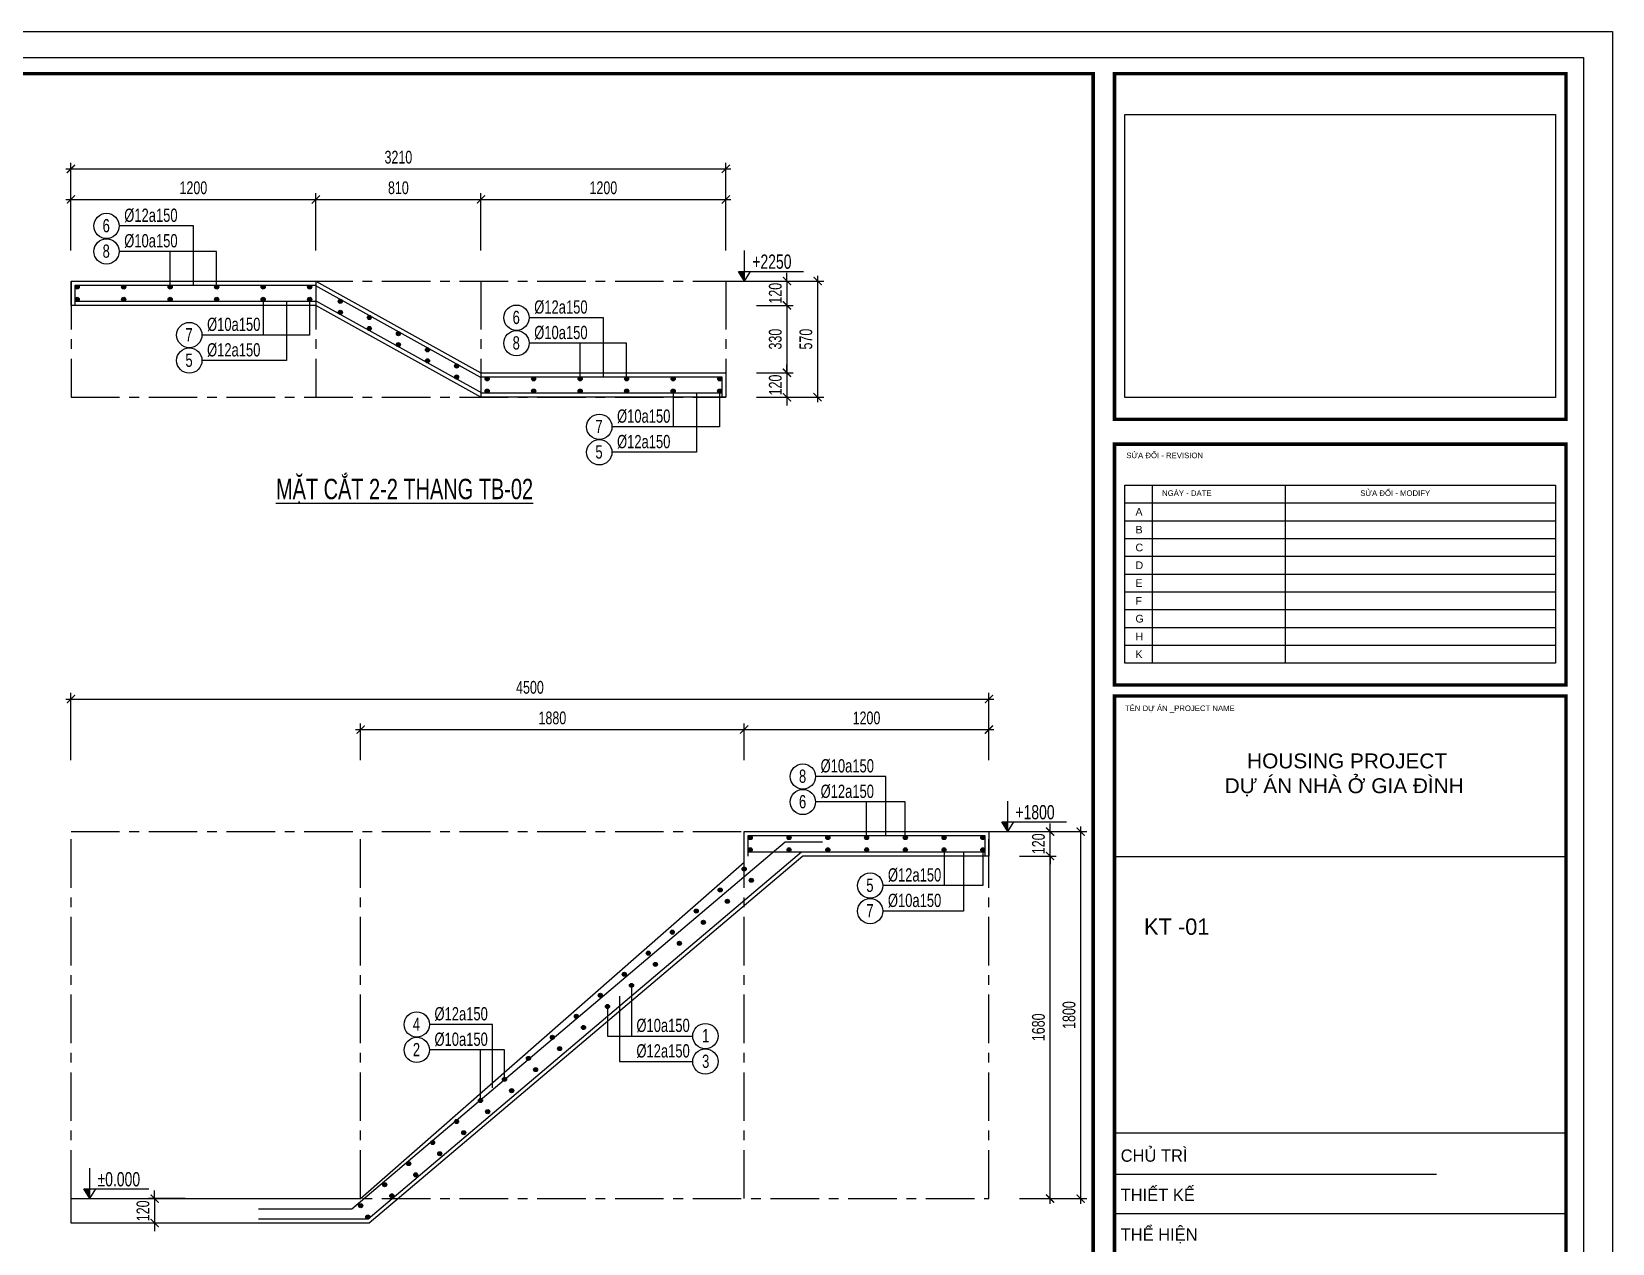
# Model space of a CAD drawing. Header units: inches. Extents: x 442278 to 842836, y -356313 to 59457.
# Drawn here: x 596979 to 604728, y -255300 to -249358 of the extents above; entities that cross this region are included whole.
import ezdxf
from ezdxf.enums import TextEntityAlignment as Align

# ---------------------------------------------------------------- set-up
doc = ezdxf.new("R2010")
doc.units = ezdxf.units.IN
doc.header["$LTSCALE"] = 250
doc.header["$MEASUREMENT"] = 0
doc.linetypes.add('CENTER', pattern=[50.8, 31.75, -6.35, 6.35, -6.35])
for name, color, linetype in [('-KHAO-5000-TEXT', 7, 'Continuous'), ('3', 9, 'Continuous'), ('gsgsdfg', 31, 'Continuous'), ('khungbve', 7, 'Continuous'), ('LA.BT', 7, 'Continuous'), ('LA.DIM', 251, 'Continuous'), ('LA.KHAC', 252, 'Continuous'), ('LA.TC', 3, 'Continuous'), ('LA.TD', 30, 'Continuous'), ('LA.TEXT', 60, 'Continuous'), ('LA.TEXT.MC', 120, 'Continuous'), ('LA.TRUC', 251, 'CENTER'), ('NETTHAY', 8, 'Continuous'), ('NTHAY', 8, 'Continuous'), ('t', 153, 'Continuous')]:
    doc.layers.add(name, color=color, linetype=linetype)
doc.styles.add('AVANTH', font='')
doc.styles.add('S.STEXT', font='arial.ttf', dxfattribs={"width": 0.7})
doc.styles.add('VnAvantH', font='', dxfattribs={"width": 0.7})
doc.styles.add('XREF_ISO_A1_VER$0$SWIS721', font='swiss.ttf')
doc.styles.get('AVANTH').set_extended_font_data('.VnAvantH')
doc.styles.get('VnAvantH').set_extended_font_data('.VnAvantH')
doc.dimstyles.new('S.DIM25', dxfattribs={"dimtxt": 62.5, "dimasz": 40, "dimexe": 30, "dimexo": 0, "dimgap": 25, "dimtad": 1, "dimdec": 0, "dimzin": 13, "dimdsep": 46, "dimtxsty": 'S.STEXT', "dimblk": 'ARCHTICK', "dimcen": 0, "dimdle": 25, "dimclrd": 251, "dimclre": 251, "dimclrt": 60, "dimadec": 0, "dimazin": 0, "dimtfac": 1, "dimtdec": 0, "dimtix": 1, "dimtmove": 2, "dimatfit": 3, "dimfxl": 1, "dimtolj": 1, "dimtzin": 13, "dimarcsym": 0})

# ---------------------------------------------------------------- blocks, each defined once
blk = doc.blocks.new('KHUNG CHUAN SEICO')
at = {"layer": 'DEFPOINTS', "lineweight": -3, "ltscale": 2000}
blk.add_lwpolyline([(0, 397.16), (572.13, 397.16), (572.13, 0), (0, 0)], close=True, dxfattribs=at)
at = {"layer": 'gsgsdfg'}
blk.add_lwpolyline([(0, 397.16), (572.13, 397.16), (572.13, 0), (0, 0)], close=True, dxfattribs=at)
blk.add_lwpolyline([(0, 397.16), (572.13, 397.16), (572.13, 0), (0, 0)], close=True, dxfattribs=at)
at = {"layer": 'khungbve', "color": 7}
for p, q in [((465.32, 160.79), (562.18, 160.79)), ((465.32, 143.49), (562.18, 143.49))]:
    blk.add_line(p, q, dxfattribs=at)
at = {"layer": 'khungbve', "linetype": 'Continuous', "ltscale": 15}
blk.add_line((465.32, 151.98), (534.43, 151.98), dxfattribs=at)
at = {"layer": 'NETTHAY', "ltscale": 0.5}
for points, const_width in [([(26.26, 388.15), (460.75, 388.15), (460.75, 7.88), (26.26, 7.88), (26.26, 388.51)], 0.743), ([(465.32, 388.15), (562.18, 388.15), (562.18, 313.94), (465.32, 313.94), (465.32, 388.51)], 0.74), ([(465.32, 308.63), (562.18, 308.63), (562.18, 256.95), (465.32, 256.95), (465.32, 309)], 0.74), ([(465.32, 254.56), (562.18, 254.56), (562.18, 9.02), (465.32, 9.02), (465.32, 254.56)], 0.74)]:
    blk.add_lwpolyline(points, dxfattribs=dict(at, const_width=const_width))
at = {"layer": 'NTHAY', "lineweight": -3, "ltscale": 2000}
for p, q in [((473.5, 261.64), (473.5, 299.84)), ((502.03, 261.64), (502.03, 299.84)), ((467.64, 296.02), (559.96, 296.02)), ((467.64, 292.2), (559.96, 292.2)), ((467.64, 288.38), (559.96, 288.38)), ((467.64, 284.56), (559.96, 284.56)), ((467.64, 280.74), (559.96, 280.74)), ((467.64, 276.92), (559.96, 276.92)), ((467.64, 273.1), (559.96, 273.1)), ((467.64, 269.28), (559.96, 269.28)), ((467.64, 265.46), (559.96, 265.46))]:
    blk.add_line(p, q, dxfattribs=at)
for points in [[(24.06, 391.61), (565.91, 391.61), (565.91, 5.55), (24.06, 5.55)], [(467.54, 379.35), (559.96, 379.35), (559.96, 318.63), (467.54, 318.63)], [(467.54, 299.84), (559.96, 299.84), (559.96, 261.64), (467.54, 261.64)], [(562.18, 254.56), (465.32, 254.56), (465.32, 220.15), (562.18, 220.15)]]:
    blk.add_lwpolyline(points, close=True, dxfattribs=at)
at = {"layer": 'NTHAY', "lineweight": -3, "ltscale": 2000, "const_width": 0.329}
blk.add_lwpolyline([(465.32, 308.63), (562.18, 308.63), (562.18, 256.95), (465.32, 256.95)], close=True, dxfattribs=at)
at = {"layer": '-KHAO-5000-TEXT', "linetype": 'Continuous', "ltscale": 15, "style": 'AVANTH', "oblique": 360}
for s, p in [('chñ tr×', (466.64, 155.94)), ('THIÕT KÕ', (466.64, 147.49)), ('thÓ hiÖn', (466.64, 139))]:
    blk.add_text(s, height=2.644, rotation=360, dxfattribs=at).set_placement(p, align=Align.MIDDLE_LEFT)
at = {"layer": '3', "ltscale": 0.5, "style": 'VnAvantH'}
for tag, height, p in [('DRAWING1', 4.75, (514.01, 46.77)), ('DRAWING2', 4.75, (514.07, 36.02)), ('DATE', 2.5, (477.02, 18.64))]:
    blk.add_attdef(tag, text='', height=height, dxfattribs=at).set_placement(p, align=Align.CENTER)
at = {"layer": 't', "lineweight": -3, "style": 'XREF_ISO_A1_VER$0$SWIS721'}
for s, insert, char_height, width, attachment_point in [('{\\fArial|b0|i0|c0|p34;SỬA ĐỔI - REVISION}', (467.85, 306.8), 1.1889, 39.4464, 1), ('{\\fArial|b0|i0|c0|p34;NGÀY - DATE}', (475.53, 298.7), 1.1889, 39.4464, 1), ('{\\fArial|b0|i0|c0|p34;SỬA ĐỔI - MODIFY}', (518.05, 298.7), 1.1889, 39.4464, 1), ('{\\f.VnArialH|b0|i0|c0|p34;a}', (469.81, 294.91), 1.6436, 39.4464, 1), ('{\\fArial|b0|i0|c0|p34;TÊN DỰ ÁN _PROJECT NAME}', (467.56, 252.53), 1.1889, 39.4464, 1), ('{\\fArial|b0|i0|c0|p34; HOUSING PROJECT\\PDỰ ÁN NHÀ Ở GIA ĐÌNH}', (514.6, 242.24), 3.1952, 131.0539, 2)]:
    blk.add_mtext(s, dxfattribs=dict(at, insert=insert, char_height=char_height, width=width, attachment_point=attachment_point))
at = {"layer": 't', "lineweight": 9, "char_height": 1.6436, "width": 39.4464, "attachment_point": 1, "style": 'XREF_ISO_A1_VER$0$SWIS721'}
for s, insert in [('{\\f.VnArialH|b0|i0|c0|p34;b}', (469.81, 291.09)), ('{\\f.VnArialH|b0|i0|c0|p34;c}', (469.81, 287.27)), ('{\\f.VnArialH|b0|i0|c0|p34;d}', (469.81, 283.45)), ('{\\f.VnArialH|b0|i0|c0|p34;e}', (469.81, 279.63)), ('{\\f.VnArialH|b0|i0|c0|p34;f}', (469.81, 275.81)), ('{\\f.VnArialH|b0|i0|c0|p34;g}', (469.81, 271.99)), ('{\\f.VnArialH|b0|i0|c0|p34;h}', (469.81, 268.17)), ('{\\f.VnArialH|b0|i0|c0|p34;k}', (469.81, 264.35))]:
    blk.add_mtext(s, dxfattribs=dict(at, insert=insert))
blk = doc.blocks.new('BLOCK.TC')
at = {"layer": 'LA.TC'}
blk.add_hatch(color=256, dxfattribs=at).paths.add_polyline_path([(10, 0, 1), (-10, 0, 1)])
at = {"layer": 'LA.TD'}
blk.add_circle((0, 0), 10, dxfattribs=at)
blk = doc.blocks.new('_ArchTick')
at = {"color": 0, "linetype": 'ByBlock', "const_width": 0.15}
blk.add_lwpolyline([(-0.5, -0.5), (0.5, 0.5)], dxfattribs=at)
blk = doc.blocks.new('*D963')
at = {"layer": 'DEFPOINTS', "color": 0, "transparency": 16777216}
for p in [(600471.7, -252780.7), (598591.7, -252930.7), (600471.7, -252930.7)]:
    blk.add_point(p, dxfattribs=at)
at = {"layer": 'LA.DIM', "color": 251, "lineweight": -2, "transparency": 16777216}
for p, q in [((598566.7, -252780.7), (600496.7, -252780.7)), ((598591.7, -252930.7), (598591.7, -252750.7)), ((600471.7, -252930.7), (600471.7, -252750.7))]:
    blk.add_line(p, q, dxfattribs=at)
at = {"layer": 'LA.DIM', "color": 251, "lineweight": -2, "transparency": 16777216, "xscale": 40, "yscale": 40, "zscale": 40, "rotation": 180}
blk.add_blockref('_ArchTick', (598591.7, -252780.7), dxfattribs=at)
at = {"layer": 'LA.DIM', "color": 251, "lineweight": -2, "transparency": 16777216, "xscale": 40, "yscale": 40, "zscale": 40}
blk.add_blockref('_ArchTick', (600471.7, -252780.7), dxfattribs=at)
at = {"layer": 'LA.DIM', "color": 60, "transparency": 16777216, "insert": (599531.7, -252723.8), "char_height": 62.5, "attachment_point": 5, "style": 'S.STEXT'}
blk.add_mtext('\\A1;1880', dxfattribs=at)
blk = doc.blocks.new('*D964')
at = {"layer": 'DEFPOINTS', "color": 0, "transparency": 16777216}
for p in [(601671.7, -252780.7), (600471.7, -252930.7), (601671.7, -252930.7)]:
    blk.add_point(p, dxfattribs=at)
at = {"layer": 'LA.DIM', "color": 251, "lineweight": -2, "transparency": 16777216}
for p, q in [((600446.7, -252780.7), (601696.7, -252780.7)), ((600471.7, -252930.7), (600471.7, -252750.7)), ((601671.7, -252930.7), (601671.7, -252750.7))]:
    blk.add_line(p, q, dxfattribs=at)
at = {"layer": 'LA.DIM', "color": 251, "lineweight": -2, "transparency": 16777216, "xscale": 40, "yscale": 40, "zscale": 40, "rotation": 180}
blk.add_blockref('_ArchTick', (600471.7, -252780.7), dxfattribs=at)
at = {"layer": 'LA.DIM', "color": 251, "lineweight": -2, "transparency": 16777216, "xscale": 40, "yscale": 40, "zscale": 40}
blk.add_blockref('_ArchTick', (601671.7, -252780.7), dxfattribs=at)
at = {"layer": 'LA.DIM', "color": 60, "transparency": 16777216, "insert": (601071.7, -252723.8), "char_height": 62.5, "attachment_point": 5, "style": 'S.STEXT'}
blk.add_mtext('\\A1;1200', dxfattribs=at)
blk = doc.blocks.new('*D965')
at = {"layer": 'DEFPOINTS', "color": 0, "transparency": 16777216}
for p in [(601671.7, -252630.7), (597171.7, -252930.7), (601671.7, -252930.7)]:
    blk.add_point(p, dxfattribs=at)
at = {"layer": 'LA.DIM', "color": 251, "lineweight": -2, "transparency": 16777216}
for p, q in [((597146.7, -252630.7), (601696.7, -252630.7)), ((597171.7, -252930.7), (597171.7, -252600.7)), ((601671.7, -252930.7), (601671.7, -252600.7))]:
    blk.add_line(p, q, dxfattribs=at)
at = {"layer": 'LA.DIM', "color": 251, "lineweight": -2, "transparency": 16777216, "xscale": 40, "yscale": 40, "zscale": 40, "rotation": 180}
blk.add_blockref('_ArchTick', (597171.7, -252630.7), dxfattribs=at)
at = {"layer": 'LA.DIM', "color": 251, "lineweight": -2, "transparency": 16777216, "xscale": 40, "yscale": 40, "zscale": 40}
blk.add_blockref('_ArchTick', (601671.7, -252630.7), dxfattribs=at)
at = {"layer": 'LA.DIM', "color": 60, "transparency": 16777216, "insert": (599421.7, -252573.8), "char_height": 62.5, "attachment_point": 5, "style": 'S.STEXT'}
blk.add_mtext('\\A1;4500', dxfattribs=at)
blk = doc.blocks.new('*D959')
at = {"layer": 'DEFPOINTS', "color": 0, "transparency": 16777216}
for p in [(601821.7, -253400.7), (601971.7, -253400.7), (601821.7, -255080.7)]:
    blk.add_point(p, dxfattribs=at)
at = {"layer": 'LA.DIM', "color": 251, "lineweight": -2, "transparency": 16777216}
for p, q in [((601821.7, -253400.7), (602001.7, -253400.7)), ((601971.7, -255105.7), (601971.7, -253375.7)), ((601821.7, -255080.7), (602001.7, -255080.7))]:
    blk.add_line(p, q, dxfattribs=at)
at = {"layer": 'LA.DIM', "color": 251, "lineweight": -2, "transparency": 16777216, "xscale": 40, "yscale": 40, "zscale": 40}
for p, rotation in [((601971.7, -253400.7), 90), ((601971.7, -255080.7), 270)]:
    blk.add_blockref('_ArchTick', p, dxfattribs=dict(at, rotation=rotation))
at = {"layer": 'LA.DIM', "color": 60, "transparency": 16777216, "insert": (601914.8, -254240.7), "char_height": 62.5, "attachment_point": 5, "rotation": 90, "style": 'S.STEXT'}
blk.add_mtext('\\A1;1680', dxfattribs=at)
blk = doc.blocks.new('*D960')
at = {"layer": 'DEFPOINTS', "color": 0, "transparency": 16777216}
for p in [(601821.7, -253280.7), (601971.7, -253280.7), (601821.7, -253400.7)]:
    blk.add_point(p, dxfattribs=at)
at = {"layer": 'LA.DIM', "color": 251, "lineweight": -2, "transparency": 16777216}
for p, q in [((601971.7, -253280.7), (601971.7, -253240.7)), ((601821.7, -253280.7), (602001.7, -253280.7)), ((601971.7, -253400.7), (601971.7, -253280.7)), ((601821.7, -253400.7), (602001.7, -253400.7)), ((601971.7, -253400.7), (601971.7, -253440.7))]:
    blk.add_line(p, q, dxfattribs=at)
at = {"layer": 'LA.DIM', "color": 251, "lineweight": -2, "transparency": 16777216, "xscale": 40, "yscale": 40, "zscale": 40}
for p, rotation in [((601971.7, -253280.7), 270), ((601971.7, -253400.7), 90)]:
    blk.add_blockref('_ArchTick', p, dxfattribs=dict(at, rotation=rotation))
at = {"layer": 'LA.DIM', "color": 60, "transparency": 16777216, "insert": (601914.8, -253340.7), "char_height": 62.5, "attachment_point": 5, "rotation": 90, "style": 'S.STEXT'}
blk.add_mtext('\\A1;120', dxfattribs=at)
blk = doc.blocks.new('*D961')
at = {"layer": 'DEFPOINTS', "color": 0, "transparency": 16777216}
for p in [(601821.7, -253280.7), (602121.7, -253280.7), (601821.7, -255080.7)]:
    blk.add_point(p, dxfattribs=at)
at = {"layer": 'LA.DIM', "color": 251, "lineweight": -2, "transparency": 16777216}
for p, q in [((602121.7, -255105.7), (602121.7, -253255.7)), ((601821.7, -253280.7), (602151.7, -253280.7)), ((601821.7, -255080.7), (602151.7, -255080.7))]:
    blk.add_line(p, q, dxfattribs=at)
at = {"layer": 'LA.DIM', "color": 251, "lineweight": -2, "transparency": 16777216, "xscale": 40, "yscale": 40, "zscale": 40}
for p, rotation in [((602121.7, -253280.7), 90), ((602121.7, -255080.7), 270)]:
    blk.add_blockref('_ArchTick', p, dxfattribs=dict(at, rotation=rotation))
at = {"layer": 'LA.DIM', "color": 60, "transparency": 16777216, "insert": (602064.8, -254180.7), "char_height": 62.5, "attachment_point": 5, "rotation": 90, "style": 'S.STEXT'}
blk.add_mtext('\\A1;1800', dxfattribs=at)
blk = doc.blocks.new('*D962')
at = {"layer": 'DEFPOINTS', "color": 0, "transparency": 16777216}
for p in [(597731.7, -255080.7), (597581.7, -255200.7), (597731.7, -255200.7)]:
    blk.add_point(p, dxfattribs=at)
at = {"layer": 'LA.DIM', "color": 251, "lineweight": -2, "transparency": 16777216}
for p, q in [((597581.7, -255080.7), (597581.7, -255040.7)), ((597731.7, -255080.7), (597551.7, -255080.7)), ((597581.7, -255080.7), (597581.7, -255200.7)), ((597731.7, -255200.7), (597551.7, -255200.7)), ((597581.7, -255200.7), (597581.7, -255240.7))]:
    blk.add_line(p, q, dxfattribs=at)
at = {"layer": 'LA.DIM', "color": 251, "lineweight": -2, "transparency": 16777216, "xscale": 40, "yscale": 40, "zscale": 40}
for p, rotation in [((597581.7, -255080.7), 270), ((597581.7, -255200.7), 90)]:
    blk.add_blockref('_ArchTick', p, dxfattribs=dict(at, rotation=rotation))
at = {"layer": 'LA.DIM', "color": 60, "transparency": 16777216, "insert": (597524.8, -255140.7), "char_height": 62.5, "attachment_point": 5, "rotation": 90, "style": 'S.STEXT'}
blk.add_mtext('\\A1;120', dxfattribs=at)
blk = doc.blocks.new('*D966')
at = {"layer": 'DEFPOINTS', "color": 0, "transparency": 16777216}
for p in [(598371.7, -250180.7), (597171.7, -250430.7), (598371.7, -250430.7)]:
    blk.add_point(p, dxfattribs=at)
at = {"layer": 'LA.DIM', "color": 251, "lineweight": -2, "transparency": 16777216}
for p, q in [((597171.7, -250430.7), (597171.7, -250150.7)), ((598371.7, -250430.7), (598371.7, -250150.7)), ((597146.7, -250180.7), (598396.7, -250180.7))]:
    blk.add_line(p, q, dxfattribs=at)
at = {"layer": 'LA.DIM', "color": 251, "lineweight": -2, "transparency": 16777216, "xscale": 40, "yscale": 40, "zscale": 40, "rotation": 180}
blk.add_blockref('_ArchTick', (597171.7, -250180.7), dxfattribs=at)
at = {"layer": 'LA.DIM', "color": 251, "lineweight": -2, "transparency": 16777216, "xscale": 40, "yscale": 40, "zscale": 40}
blk.add_blockref('_ArchTick', (598371.7, -250180.7), dxfattribs=at)
at = {"layer": 'LA.DIM', "color": 60, "transparency": 16777216, "insert": (597771.7, -250123.8), "char_height": 62.5, "attachment_point": 5, "style": 'S.STEXT'}
blk.add_mtext('\\A1;1200', dxfattribs=at)
blk = doc.blocks.new('*D967')
at = {"layer": 'DEFPOINTS', "color": 0, "transparency": 16777216}
for p in [(599181.7, -250180.7), (598371.7, -250430.7), (599181.7, -250430.7)]:
    blk.add_point(p, dxfattribs=at)
at = {"layer": 'LA.DIM', "color": 251, "lineweight": -2, "transparency": 16777216}
for p, q in [((598371.7, -250430.7), (598371.7, -250150.7)), ((599181.7, -250430.7), (599181.7, -250150.7)), ((598346.7, -250180.7), (599206.7, -250180.7))]:
    blk.add_line(p, q, dxfattribs=at)
at = {"layer": 'LA.DIM', "color": 251, "lineweight": -2, "transparency": 16777216, "xscale": 40, "yscale": 40, "zscale": 40, "rotation": 180}
blk.add_blockref('_ArchTick', (598371.7, -250180.7), dxfattribs=at)
at = {"layer": 'LA.DIM', "color": 251, "lineweight": -2, "transparency": 16777216, "xscale": 40, "yscale": 40, "zscale": 40}
blk.add_blockref('_ArchTick', (599181.7, -250180.7), dxfattribs=at)
at = {"layer": 'LA.DIM', "color": 60, "transparency": 16777216, "insert": (598776.7, -250123.8), "char_height": 62.5, "attachment_point": 5, "style": 'S.STEXT'}
blk.add_mtext('\\A1;810', dxfattribs=at)
blk = doc.blocks.new('*D968')
at = {"layer": 'DEFPOINTS', "color": 0, "transparency": 16777216}
for p in [(600381.7, -250180.7), (599181.7, -250430.7), (600381.7, -250430.7)]:
    blk.add_point(p, dxfattribs=at)
at = {"layer": 'LA.DIM', "color": 251, "lineweight": -2, "transparency": 16777216}
for p, q in [((599181.7, -250430.7), (599181.7, -250150.7)), ((600381.7, -250430.7), (600381.7, -250150.7)), ((599156.7, -250180.7), (600406.7, -250180.7))]:
    blk.add_line(p, q, dxfattribs=at)
at = {"layer": 'LA.DIM', "color": 251, "lineweight": -2, "transparency": 16777216, "xscale": 40, "yscale": 40, "zscale": 40, "rotation": 180}
blk.add_blockref('_ArchTick', (599181.7, -250180.7), dxfattribs=at)
at = {"layer": 'LA.DIM', "color": 251, "lineweight": -2, "transparency": 16777216, "xscale": 40, "yscale": 40, "zscale": 40}
blk.add_blockref('_ArchTick', (600381.7, -250180.7), dxfattribs=at)
at = {"layer": 'LA.DIM', "color": 60, "transparency": 16777216, "insert": (599781.7, -250123.8), "char_height": 62.5, "attachment_point": 5, "style": 'S.STEXT'}
blk.add_mtext('\\A1;1200', dxfattribs=at)
blk = doc.blocks.new('*D969')
at = {"layer": 'DEFPOINTS', "color": 0, "transparency": 16777216}
for p in [(600381.7, -250030.7), (597171.7, -250430.7), (600381.7, -250430.7)]:
    blk.add_point(p, dxfattribs=at)
at = {"layer": 'LA.DIM', "color": 251, "lineweight": -2, "transparency": 16777216}
for p, q in [((597171.7, -250430.7), (597171.7, -250000.7)), ((600381.7, -250430.7), (600381.7, -250000.7)), ((597146.7, -250030.7), (600406.7, -250030.7))]:
    blk.add_line(p, q, dxfattribs=at)
at = {"layer": 'LA.DIM', "color": 251, "lineweight": -2, "transparency": 16777216, "xscale": 40, "yscale": 40, "zscale": 40, "rotation": 180}
blk.add_blockref('_ArchTick', (597171.7, -250030.7), dxfattribs=at)
at = {"layer": 'LA.DIM', "color": 251, "lineweight": -2, "transparency": 16777216, "xscale": 40, "yscale": 40, "zscale": 40}
blk.add_blockref('_ArchTick', (600381.7, -250030.7), dxfattribs=at)
at = {"layer": 'LA.DIM', "color": 60, "transparency": 16777216, "insert": (598776.7, -249973.8), "char_height": 62.5, "attachment_point": 5, "style": 'S.STEXT'}
blk.add_mtext('\\A1;3210', dxfattribs=at)
blk = doc.blocks.new('*D970')
at = {"layer": 'DEFPOINTS', "color": 0, "transparency": 16777216}
for p in [(600531.7, -250580.7), (600531.7, -250700.7), (600681.7, -250700.7)]:
    blk.add_point(p, dxfattribs=at)
at = {"layer": 'LA.DIM', "color": 251, "lineweight": -2, "transparency": 16777216}
for p, q in [((600681.7, -250580.7), (600681.7, -250540.7)), ((600531.7, -250580.7), (600711.7, -250580.7)), ((600681.7, -250580.7), (600681.7, -250700.7)), ((600531.7, -250700.7), (600711.7, -250700.7)), ((600681.7, -250700.7), (600681.7, -250740.7))]:
    blk.add_line(p, q, dxfattribs=at)
at = {"layer": 'LA.DIM', "color": 251, "lineweight": -2, "transparency": 16777216, "xscale": 40, "yscale": 40, "zscale": 40}
for p, rotation in [((600681.7, -250580.7), 270), ((600681.7, -250700.7), 90)]:
    blk.add_blockref('_ArchTick', p, dxfattribs=dict(at, rotation=rotation))
at = {"layer": 'LA.DIM', "color": 60, "transparency": 16777216, "insert": (600624.8, -250640.7), "char_height": 62.5, "attachment_point": 5, "rotation": 90, "style": 'S.STEXT'}
blk.add_mtext('\\A1;120', dxfattribs=at)
blk = doc.blocks.new('*D971')
at = {"layer": 'DEFPOINTS', "color": 0, "transparency": 16777216}
for p in [(600531.7, -250700.7), (600531.7, -251030.7), (600681.7, -251030.7)]:
    blk.add_point(p, dxfattribs=at)
at = {"layer": 'LA.DIM', "color": 251, "lineweight": -2, "transparency": 16777216}
for p, q in [((600531.7, -250700.7), (600711.7, -250700.7)), ((600681.7, -250675.7), (600681.7, -251055.7)), ((600531.7, -251030.7), (600711.7, -251030.7))]:
    blk.add_line(p, q, dxfattribs=at)
at = {"layer": 'LA.DIM', "color": 251, "lineweight": -2, "transparency": 16777216, "xscale": 40, "yscale": 40, "zscale": 40}
for p, rotation in [((600681.7, -250700.7), 90), ((600681.7, -251030.7), 270)]:
    blk.add_blockref('_ArchTick', p, dxfattribs=dict(at, rotation=rotation))
at = {"layer": 'LA.DIM', "color": 60, "transparency": 16777216, "insert": (600624.8, -250865.7), "char_height": 62.5, "attachment_point": 5, "rotation": 90, "style": 'S.STEXT'}
blk.add_mtext('\\A1;330', dxfattribs=at)
blk = doc.blocks.new('*D972')
at = {"layer": 'DEFPOINTS', "color": 0, "transparency": 16777216}
for p in [(600531.7, -251030.7), (600531.7, -251150.7), (600681.7, -251150.7)]:
    blk.add_point(p, dxfattribs=at)
at = {"layer": 'LA.DIM', "color": 251, "lineweight": -2, "transparency": 16777216}
for p, q in [((600681.7, -251030.7), (600681.7, -250990.7)), ((600531.7, -251030.7), (600711.7, -251030.7)), ((600681.7, -251030.7), (600681.7, -251150.7)), ((600531.7, -251150.7), (600711.7, -251150.7)), ((600681.7, -251150.7), (600681.7, -251190.7))]:
    blk.add_line(p, q, dxfattribs=at)
at = {"layer": 'LA.DIM', "color": 251, "lineweight": -2, "transparency": 16777216, "xscale": 40, "yscale": 40, "zscale": 40}
for p, rotation in [((600681.7, -251030.7), 270), ((600681.7, -251150.7), 90)]:
    blk.add_blockref('_ArchTick', p, dxfattribs=dict(at, rotation=rotation))
at = {"layer": 'LA.DIM', "color": 60, "transparency": 16777216, "insert": (600624.8, -251090.7), "char_height": 62.5, "attachment_point": 5, "rotation": 90, "style": 'S.STEXT'}
blk.add_mtext('\\A1;120', dxfattribs=at)
blk = doc.blocks.new('*D973')
at = {"layer": 'DEFPOINTS', "color": 0, "transparency": 16777216}
for p in [(600531.7, -250580.7), (600531.7, -251150.7), (600831.7, -251150.7)]:
    blk.add_point(p, dxfattribs=at)
at = {"layer": 'LA.DIM', "color": 251, "lineweight": -2, "transparency": 16777216}
for p, q in [((600531.7, -250580.7), (600861.7, -250580.7)), ((600831.7, -250555.7), (600831.7, -251175.7)), ((600531.7, -251150.7), (600861.7, -251150.7))]:
    blk.add_line(p, q, dxfattribs=at)
at = {"layer": 'LA.DIM', "color": 251, "lineweight": -2, "transparency": 16777216, "xscale": 40, "yscale": 40, "zscale": 40}
for p, rotation in [((600831.7, -250580.7), 90), ((600831.7, -251150.7), 270)]:
    blk.add_blockref('_ArchTick', p, dxfattribs=dict(at, rotation=rotation))
at = {"layer": 'LA.DIM', "color": 60, "transparency": 16777216, "insert": (600774.8, -250865.7), "char_height": 62.5, "attachment_point": 5, "rotation": 90, "style": 'S.STEXT'}
blk.add_mtext('\\A1;570', dxfattribs=at)

msp = doc.modelspace()

# ---------------------------------------------------------------- hatches: boundary and pattern name
at = {"layer": 'LA.KHAC', "linetype": 'Continuous'}
for points in [[(600474.04, -250533.34), (600444.57, -250533.34), (600474.04, -250580.7)], [(601764.04, -253233.34), (601734.57, -253233.34), (601764.04, -253280.7)], [(597264.04, -255033.34), (597234.57, -255033.34), (597264.04, -255080.7)]]:
    msp.add_hatch(color=256, dxfattribs=at).paths.add_polyline_path(points)

# ---------------------------------------------------------------- linework, layer by layer
at = {"layer": 'LA.BT'}
for p, q in [((597171.71, -250580.7), (598371.71, -250580.7)), ((597171.71, -250700.7), (597171.71, -250580.7)), ((598371.71, -250580.7), (599181.71, -251030.7)), ((598371.71, -250700.7), (597171.71, -250700.7)), ((599181.71, -251150.7), (598371.71, -250700.7)), ((599181.71, -251030.7), (600381.71, -251030.7)), ((600381.71, -251030.7), (600381.71, -251150.7)), ((600381.71, -251150.7), (599181.71, -251150.7)), ((600471.71, -253430.7), (600471.71, -253280.7)), ((600471.71, -253280.7), (601671.71, -253280.7)), ((601671.71, -253280.7), (601671.71, -253400.7)), ((600759.71, -253400.7), (598633.71, -255200.7)), ((601671.71, -253400.7), (600759.71, -253400.7)), ((598591.71, -255080.7), (600471.71, -253430.7)), ((597171.71, -255200.7), (597171.71, -255080.7)), ((597171.71, -255080.7), (598591.71, -255080.7)), ((598633.71, -255200.7), (597171.71, -255200.7))]:
    msp.add_line(p, q, dxfattribs=at)
at = {"layer": 'LA.KHAC'}
for p, q in [((597771.71, -250310.7), (597407.71, -250310.7)), ((597771.71, -250600.7), (597771.71, -250310.7)), ((597885.71, -250435.7), (597407.71, -250435.7)), ((597657.71, -250610.7), (597657.71, -250435.7)), ((597885.71, -250610.7), (597885.71, -250435.7)), ((598113.71, -250670.7), (598113.71, -250845.7)), ((598227.71, -250680.7), (598227.71, -250970.7)), ((598341.71, -250670.7), (598341.71, -250845.7)), ((599781.71, -250760.7), (599417.71, -250760.7)), ((599781.71, -251050.7), (599781.71, -250760.7)), ((598341.71, -250845.7), (597813.71, -250845.7)), ((599895.71, -250885.7), (599417.71, -250885.7)), ((599667.71, -251060.7), (599667.71, -250885.7)), ((599895.71, -251060.7), (599895.71, -250885.7)), ((598227.71, -250970.7), (597813.71, -250970.7)), ((600123.71, -251120.7), (600123.71, -251295.7)), ((600237.71, -251130.7), (600237.71, -251420.7)), ((600351.71, -251120.7), (600351.71, -251295.7)), ((600351.71, -251295.7), (599823.71, -251295.7)), ((600237.71, -251420.7), (599823.71, -251420.7)), ((601166.71, -253010.7), (600821.71, -253010.7)), ((601166.71, -253300.7), (601166.71, -253010.7)), ((601261.71, -253135.7), (600821.71, -253135.7)), ((601071.71, -253310.7), (601071.71, -253135.7)), ((601261.71, -253310.7), (601261.71, -253135.7)), ((601451.71, -253370.7), (601451.71, -253545.7)), ((601546.71, -253380.7), (601546.71, -253670.7)), ((601641.71, -253370.7), (601641.71, -253545.7)), ((601641.71, -253545.7), (601151.71, -253545.7)), ((601546.71, -253670.7), (601151.71, -253670.7)), ((599919.71, -254035.7), (599919.71, -254283.7)), ((599860.71, -254087.7), (599860.71, -254408.7)), ((599801.71, -254138.7), (599801.71, -254283.7)), ((599237.71, -254226.7), (598929.71, -254226.7)), ((599237.71, -254537.7), (599237.71, -254226.7)), ((599801.71, -254283.7), (600219.71, -254283.7)), ((599296.71, -254351.7), (598929.71, -254351.7)), ((599179.71, -254599.7), (599179.71, -254351.7)), ((599296.71, -254496.7), (599296.71, -254351.7)), ((599860.71, -254408.7), (600219.71, -254408.7))]:
    msp.add_line(p, q, dxfattribs=at)
at = {"layer": 'LA.KHAC', "color": 203, "linetype": 'Continuous'}
for p, q in [((600474.04, -250580.7), (600474.04, -250430.89)), ((600474.04, -250580.7), (600444.57, -250533.34)), ((600444.57, -250533.34), (600762.49, -250533.34)), ((600474.04, -250580.7), (600503.5, -250533.34)), ((600381.71, -250580.7), (600566.36, -250580.7)), ((601764.04, -253280.7), (601764.04, -253130.89)), ((601764.04, -253280.7), (601734.57, -253233.34)), ((601734.57, -253233.34), (602052.49, -253233.34)), ((601764.04, -253280.7), (601793.5, -253233.34)), ((601671.71, -253280.7), (601856.36, -253280.7)), ((597264.04, -255080.7), (597264.04, -254930.89)), ((597264.04, -255080.7), (597234.57, -255033.34)), ((597234.57, -255033.34), (597552.49, -255033.34)), ((597264.04, -255080.7), (597293.5, -255033.34)), ((597171.71, -255080.7), (597356.36, -255080.7))]:
    msp.add_line(p, q, dxfattribs=at)
at = {"layer": 'LA.KHAC', "color": 203, "linetype": 'Continuous', "const_width": 4}
for points in [[(600474.04, -250430.89), (600474.04, -250458.83)], [(601764.04, -253130.89), (601764.04, -253158.83)], [(597264.04, -254930.89), (597264.04, -254958.83)]]:
    msp.add_lwpolyline(points, dxfattribs=at)
at = {"layer": 'LA.KHAC'}
for centre in [(597345.71, -250310.7), (597345.71, -250435.7), (599355.71, -250760.7), (597751.71, -250845.7), (599355.71, -250885.7), (597751.71, -250970.7), (599761.71, -251295.7), (599761.71, -251420.7), (600759.71, -253010.7), (600759.71, -253135.7), (601089.71, -253545.7), (601089.71, -253670.7), (598866.71, -254226.7), (600281.71, -254283.7), (598866.71, -254351.7), (600281.71, -254408.7)]:
    msp.add_circle(centre, 62, dxfattribs=at)
at = {"layer": 'LA.TC'}
for p, q in [((598376.71, -250680.7), (597191.71, -250680.7)), ((599186.71, -251130.7), (598376.71, -250680.7)), ((600361.71, -251130.7), (599186.71, -251130.7)), ((600491.71, -253380.7), (601651.71, -253380.7))]:
    msp.add_line(p, q, dxfattribs=at)
msp.add_lwpolyline([(598091.71, -255180.7), (598628.71, -255180.7), (600753.71, -253380.7), (600971.71, -253380.7)], dxfattribs=at)
at = {"layer": 'LA.TD'}
for p, q in [((597191.71, -250600.7), (598366.71, -250600.7)), ((597191.71, -250700.7), (597191.71, -250600.7)), ((598366.71, -250600.7), (599176.71, -251050.7)), ((599176.71, -251050.7), (600361.71, -251050.7)), ((600361.71, -251050.7), (600361.71, -251150.7))]:
    msp.add_line(p, q, dxfattribs=at)
for points in [[(598091.71, -255130.7), (598548.71, -255130.7), (600673.71, -253330.7), (600855.71, -253330.7)], [(600491.71, -253400.7), (600491.71, -253300.7), (601651.71, -253300.7), (601651.71, -253400.7)]]:
    msp.add_lwpolyline(points, dxfattribs=at)
at = {"layer": 'LA.TRUC', "ltscale": 0.03}
for p, q in [((597171.71, -250580.7), (600381.71, -250580.7)), ((597171.71, -250580.7), (597171.71, -251150.7)), ((598371.71, -250580.7), (598371.71, -251150.7)), ((599181.71, -250580.7), (599181.71, -251150.7)), ((600381.71, -250580.7), (600381.71, -251150.7)), ((597171.71, -251150.7), (600381.71, -251150.7)), ((597171.71, -255080.7), (597171.71, -253280.7)), ((597171.71, -253280.7), (601671.71, -253280.7)), ((598591.71, -255080.7), (598591.71, -253280.7)), ((600471.71, -255080.7), (600471.71, -253280.7)), ((601671.71, -255080.7), (601671.71, -253280.7)), ((597171.71, -255080.7), (601671.71, -255080.7))]:
    msp.add_line(p, q, dxfattribs=at)

# ---------------------------------------------------------------- block references
at = {"layer": 'LA.DIM'}
ref = msp.add_blockref('KHUNG CHUAN SEICO', (591654.61, -258433.08), dxfattribs=dict(at, xscale=22.85090716077601, yscale=22.85090716063956, zscale=22.85090716057496))
ref.add_attrib('DWNNO', 'kt -01', dxfattribs={"layer": '3', "ltscale": 0.5, "height": 79.978, "style": 'VnAvantH'}).set_placement((602592.69, -253786.9), align=Align.CENTER)
at = {"layer": 'LA.TC'}
for p in [(597201.97, -250610.45), (597429.97, -250610.45), (597657.97, -250610.45), (597885.97, -250610.45), (598113.97, -250610.45), (598341.97, -250610.45), (597201.97, -250670.45), (597429.97, -250670.45), (597657.97, -250670.45), (597885.97, -250670.45), (598113.97, -250670.45), (598341.97, -250670.45), (598491.97, -250680.45), (598491.97, -250734.45), (598634.47, -250759.7), (598634.47, -250813.7), (598776.97, -250838.95), (598776.97, -250892.95), (598919.47, -250918.2), (598919.47, -250972.2), (599061.97, -250997.45), (599061.97, -251051.45), (599211.97, -251060.45), (599439.97, -251060.45), (599667.97, -251060.45), (599895.97, -251060.45), (600123.97, -251060.45), (600351.97, -251060.45), (599211.97, -251120.45), (599439.97, -251120.45), (599667.97, -251120.45), (599895.97, -251120.45), (600123.97, -251120.45), (600351.97, -251120.45), (600501.97, -253310.45), (600691.97, -253310.45), (600881.97, -253310.45), (601071.97, -253310.45), (601261.97, -253310.45), (601451.97, -253310.45), (601641.97, -253310.45), (600501.97, -253370.45), (600691.97, -253370.45), (600881.97, -253370.45), (601071.97, -253370.45), (601261.97, -253370.45), (601451.97, -253370.45), (601641.97, -253370.45), (600471.97, -253464.45), (600354.47, -253567.63), (600506.97, -253519.45), (600389.47, -253622.63), (600236.97, -253670.82), (600271.97, -253725.82), (600119.47, -253774.01), (600001.97, -253877.2), (600154.47, -253829.01), (600036.97, -253932.2), (599884.47, -253980.38), (599919.47, -254035.38), (599766.97, -254083.57), (599649.47, -254186.76), (599801.97, -254138.57), (599684.47, -254241.76), (599531.97, -254289.95), (599566.97, -254344.95), (599414.47, -254393.13), (599296.97, -254496.32), (599449.47, -254448.13), (599331.97, -254551.32), (599179.47, -254599.51), (599214.47, -254654.51), (599061.97, -254702.7), (598944.47, -254805.88), (599096.97, -254757.7), (598979.47, -254860.88), (598826.97, -254909.07), (598861.97, -254964.07), (598709.47, -255012.26), (598591.97, -255115.45), (598744.47, -255067.26), (598626.97, -255170.45)]:
    msp.add_blockref('BLOCK.TC', p, dxfattribs=at)

# ---------------------------------------------------------------- texts
at = {"layer": 'LA.TEXT', "style": 'S.STEXT', "width": 0.7}
for s, height, p in [('%%c12a150', 65, (597432.71, -250290.7)), ('6', 65, (597326.71, -250341.7)), ('%%c10a150', 65, (597432.71, -250415.7)), ('8', 65, (597326.71, -250466.7)), ('+2250', 70, (600511.71, -250520.7)), ('%%c12a150', 65, (599442.71, -250740.7)), ('%%c10a150', 65, (597838.71, -250825.7)), ('6', 65, (599336.71, -250791.7)), ('7', 65, (597732.71, -250876.7)), ('8', 65, (599336.71, -250916.7)), ('%%c10a150', 65, (599442.71, -250865.7)), ('5', 65, (597732.71, -251001.7)), ('%%c12a150', 65, (597838.71, -250950.7)), ('%%c10a150', 65, (599848.71, -251275.7)), ('7', 65, (599742.71, -251326.7)), ('5', 65, (599742.71, -251451.7)), ('%%c12a150', 65, (599848.71, -251400.7)), ('%%c10a150', 65, (600846.71, -252990.7)), ('8', 65, (600740.71, -253041.7)), ('6', 65, (600740.71, -253166.7)), ('%%c12a150', 65, (600846.71, -253115.7)), ('+1800', 70, (601801.71, -253220.7)), ('%%c12a150', 65, (601176.71, -253525.7)), ('5', 65, (601070.71, -253576.7)), ('7', 65, (601070.71, -253701.7)), ('%%c10a150', 65, (601176.71, -253650.7)), ('4', 65, (598847.71, -254257.7)), ('%%c12a150', 65, (598953.71, -254206.7)), ('%%c10a150', 65, (598953.71, -254331.7)), ('%%c10a150', 65, (599943.71, -254263.7)), ('1', 65, (600265.71, -254314.7)), ('2', 65, (598847.71, -254382.7)), ('%%c12a150', 65, (599943.71, -254388.7)), ('3', 65, (600265.71, -254439.7)), ('%%p0.000', 70, (597301.71, -255020.7))]:
    msp.add_text(s, height=height, dxfattribs=at).set_placement(p)
at = {"layer": 'LA.TEXT.MC', "style": 'S.STEXT', "width": 0.7}
msp.add_text('%%uMẶT CẮT 2-2 THANG TB-02', height=100, dxfattribs=at).set_placement((598176.71, -251650.7))

# ---------------------------------------------------------------- dimensions: what is measured, and where the dimension line sits
at = {"layer": 'LA.DIM'}
for base, p1, p2, picture, middle in [((600381.71, -250030.7), (597171.71, -250430.7), (600381.71, -250430.7), '*D969', (598776.71, -249973.77)), ((598371.71, -250180.7), (597171.71, -250430.7), (598371.71, -250430.7), '*D966', (597771.71, -250123.79)), ((599181.71, -250180.7), (598371.71, -250430.7), (599181.71, -250430.7), '*D967', (598776.71, -250123.79)), ((600381.71, -250180.7), (599181.71, -250430.7), (600381.71, -250430.7), '*D968', (599781.71, -250123.79)), ((601671.71, -252630.7), (597171.71, -252930.7), (601671.71, -252930.7), '*D965', (599421.71, -252573.79)), ((600471.71, -252780.7), (598591.71, -252930.7), (600471.71, -252930.7), '*D963', (599531.71, -252723.79)), ((601671.71, -252780.7), (600471.71, -252930.7), (601671.71, -252930.7), '*D964', (601071.71, -252723.79))]:
    dim = msp.add_linear_dim(base=base, p1=p1, p2=p2, dimstyle='S.DIM25', dxfattribs=at)
    dim.commit()
    dim.dimension.update_dxf_attribs({"geometry": picture, "text_midpoint": middle})
for base, p1, p2, picture, middle in [((600681.71, -250700.7), (600531.71, -250580.7), (600531.71, -250700.7), '*D970', (600624.8, -250640.7)), ((600831.71, -251150.7), (600531.71, -250580.7), (600531.71, -251150.7), '*D973', (600774.8, -250865.7)), ((600681.71, -251030.7), (600531.71, -250700.7), (600531.71, -251030.7), '*D971', (600624.78, -250865.7)), ((600681.71, -251150.7), (600531.71, -251030.7), (600531.71, -251150.7), '*D972', (600624.8, -251090.7)), ((601971.71, -253280.7), (601821.71, -253400.7), (601821.71, -253280.7), '*D960', (601914.8, -253340.7)), ((602121.71, -253280.7), (601821.71, -255080.7), (601821.71, -253280.7), '*D961', (602064.8, -254180.7)), ((601971.71, -253400.7), (601821.71, -255080.7), (601821.71, -253400.7), '*D959', (601914.8, -254240.7)), ((597581.71, -255200.7), (597731.71, -255080.7), (597731.71, -255200.7), '*D962', (597524.8, -255140.7))]:
    dim = msp.add_linear_dim(base=base, p1=p1, p2=p2, angle=90, dimstyle='S.DIM25', dxfattribs=at)
    dim.commit()
    dim.dimension.update_dxf_attribs({"geometry": picture, "text_midpoint": middle})

doc.saveas('drawing.dxf')
